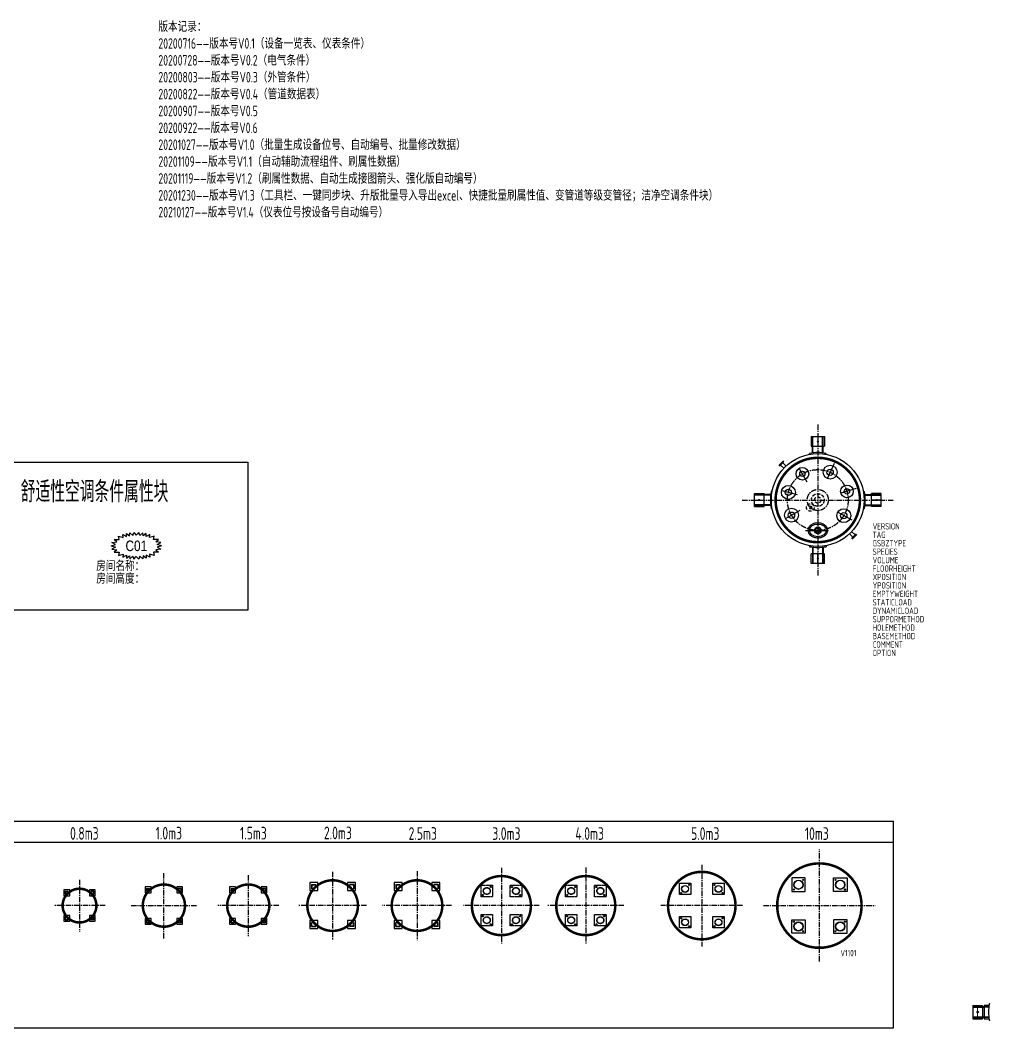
# Model space of a CAD drawing. Header units: millimetres. Extents: x -10878 to 64959, y -43701 to 1476.
# Drawn here: x 11715 to 34701, y -23690 to 195 of the extents above; entities that cross this region are included whole.
import ezdxf
from ezdxf.enums import TextEntityAlignment as Align

# ---------------------------------------------------------------- set-up
doc = ezdxf.new("R2010")
doc.units = ezdxf.units.MM
for name, pattern in [('Center', [18.7, 12, -3, 0.7, -3]), ('CENTER2', [28.575, 19.05, -3.175, 3.175, -3.175]), ('CENTERX2', [101.6, 63.5, -12.7, 12.7, -12.7]), ('Dashed', [11, 8, -3]), ('DASHEDX2', [38.1, 25.4, -12.7])]:
    doc.linetypes.add(name, pattern=pattern)
for name, color, linetype in [('0DataFlow-GsBzCenterLine', 1, 'CENTERX2'), ('0DataFlow-GsBzComfortAirCondition', 2, 'Continuous'), ('0DataFlow-GsBzComfortAirConditionComment', 252, 'Continuous'), ('0DataFlow-GsBzEquip', 4, 'Continuous'), ('0DataFlow-GsBzEquipComment', 252, 'Continuous'), ('0DataFlow-GsText', 2, 'Continuous')]:
    doc.layers.add(name, color=color, linetype=linetype)
doc.layers.add('中心线', color=1, linetype='Center', lineweight=18)
doc.layers.add('虚线', color=6, linetype='Dashed', lineweight=18)
doc.styles.add('DataFlow', font='tssdeng.shx', dxfattribs={"width": 0.7, "bigfont": 'hztxt.shx'})
doc.styles.add('TitleText', font='arial.ttf')

# ---------------------------------------------------------------- blocks, each defined once
blk = doc.blocks.new('GsBzTank-V10000D2000LS')
at = {"linetype": 'ByBlock', "const_width": 60}
blk.add_lwpolyline([(-1000, 0, 0.098491), (-924, -383, 0.098491), (-707, -707, 0.098491), (-383, -924, 0.098491), (0, -1000, 0.098491), (383, -924, 0.098491), (707, -707, 0.098491), (924, -383, 0.098491), (1000, 0, 0.098491), (924, 383, 0.098491), (707, 707, 0.098491), (383, 924, 0.098491), (0, 1000, 0.098491), (-383, 924, 0.098491), (-707, 707, 0.098491), (-924, 383, 0.098491)], format="xyb", close=True, dxfattribs=at)
for points in [[(-655, 335), (-335, 335), (-335, 655), (-655, 655)], [(655, 335), (335, 335), (335, 655), (655, 655)], [(-655, -335), (-335, -335), (-335, -655), (-655, -655)], [(655, -335), (335, -335), (335, -655), (655, -655)]]:
    blk.add_lwpolyline(points, close=True)
for centre, radius in [((-495, 495), 110), ((-495, 495), 104), ((-382, 608), 13), ((-382, 608), 13), ((382, 608), 13), ((382, 608), 13), ((495, 495), 110), ((495, 495), 104), ((-608, 382), 13), ((608, 382), 13), ((-608, -382), 13), ((-495, -495), 110), ((-495, -495), 104), ((495, -495), 110), ((495, -495), 104), ((608, -382), 13), ((-382, -608), 13), ((-382, -608), 13), ((382, -608), 13), ((382, -608), 13)]:
    blk.add_circle(centre, radius)
at = {"layer": '0DataFlow-GsBzCenterLine', "linetype": 'CENTERX2', "ltscale": 2}
for p, q in [((0, -1326), (0, 1326)), ((-1326, 0), (1326, 0))]:
    blk.add_line(p, q, dxfattribs=at)
at = {"layer": '0DataFlow-GsBzEquipComment', "style": 'DataFlow', "width": 0.7, "flags": 1}
for tag, p in [('VERSION', (500, -1000)), ('SPECIES', (500, -1600)), ('VOLUME', (500, -1800)), ('FLOORHEIGHT', (500, -2000)), ('XPOSITION', (500, -2200)), ('YPOSITION', (500, -2400)), ('EMPTYWEIGHT', (500, -2600)), ('STATICLOAD', (500, -2800)), ('DYNAMICLOAD', (500, -3000)), ('SUPPORMETHOD', (500, -3200)), ('HOLEMETHOD', (500, -3400)), ('BASEMETHOD', (500, -3600)), ('COMMENT', (500, -3800)), ('OPTION', (500, -4000))]:
    blk.add_attdef(tag, p, '', height=150, dxfattribs=at)
at = {"layer": '0DataFlow-GsBzEquipComment', "style": 'DataFlow', "width": 0.7}
for tag, p in [('TAG', (500, -1200)), ('GSBZTYPE', (500, -1400))]:
    blk.add_attdef(tag, p, '', height=150, dxfattribs=at)
blk = doc.blocks.new('GsBzTank-V5000D1600LS')
for p, q in [((-531, 531), (-261, 531)), ((-531, 261), (-531, 531)), ((-261, 531), (-261, 261)), ((261, 531), (531, 531)), ((261, 261), (261, 531)), ((531, 531), (531, 261)), ((-261, 261), (-531, 261)), ((531, 261), (261, 261)), ((-531, -261), (-261, -261)), ((-531, -531), (-531, -261)), ((-261, -261), (-261, -531)), ((261, -531), (261, -261)), ((261, -261), (531, -261)), ((531, -261), (531, -531)), ((-261, -531), (-531, -531)), ((531, -531), (261, -531))]:
    blk.add_line(p, q)
at = {"ltscale": 2, "const_width": 60}
blk.add_lwpolyline([(0, 800, 0.098491), (-306, 739, 0.098491), (-566, 566, 0.098491), (-739, 306, 0.098491), (-800, 0, 0.098491), (-739, -306, 0.098491), (-566, -566, 0.098491), (-306, -739, 0.098491), (0, -800, 0.098491), (306, -739, 0.098491), (566, -566, 0.098491), (739, -306, 0.098491), (800, 0, 0.098491), (739, 306, 0.098491), (566, 566, 0.098491), (306, 739, 0.098491)], format="xyb", close=True, dxfattribs=at)
for centre, radius in [((-396, 396), 82.5), ((-301, 491), 13), ((301, 491), 13), ((396, 396), 82.5), ((-491, 301), 13), ((-396, 396), 78), ((396, 396), 78), ((491, 301), 13), ((-491, -301), 13), ((-396, -396), 82.5), ((-396, -396), 78), ((396, -396), 82.5), ((396, -396), 78), ((491, -301), 13), ((-301, -491), 13), ((301, -491), 13)]:
    blk.add_circle(centre, radius)
at = {"layer": '0DataFlow-GsBzCenterLine', "linetype": 'CENTERX2', "ltscale": 2}
for p, q in [((0, 968), (0, -968)), ((968, 0), (-968, 0))]:
    blk.add_line(p, q, dxfattribs=at)
at = {"layer": '0DataFlow-GsBzEquipComment', "style": 'DataFlow', "width": 0.7, "flags": 1}
for tag, p in [('VERSION', (500, -700)), ('SPECIES', (500, -1300)), ('VOLUME', (500, -1500)), ('FLOORHEIGHT', (500, -1700)), ('XPOSITION', (500, -1900)), ('YPOSITION', (500, -2100)), ('EMPTYWEIGHT', (500, -2300)), ('STATICLOAD', (500, -2500)), ('DYNAMICLOAD', (500, -2700)), ('SUPPORMETHOD', (500, -2900)), ('HOLEMETHOD', (500, -3100)), ('BASEMETHOD', (500, -3300)), ('COMMENT', (500, -3500)), ('OPTION', (500, -3700))]:
    blk.add_attdef(tag, p, '', height=150, dxfattribs=at)
at = {"layer": '0DataFlow-GsBzEquipComment', "style": 'DataFlow', "width": 0.7}
for tag, p in [('TAG', (500, -900)), ('GSBZTYPE', (500, -1100))]:
    blk.add_attdef(tag, p, '', height=150, dxfattribs=at)
blk = doc.blocks.new('GsBzTank-V4000D1400LS')
at = {"linetype": 'CENTER2', "ltscale": 2}
for p, q in [((-481, 481), (-211, 481)), ((-481, 211), (-481, 481)), ((-211, 481), (-211, 211)), ((211, 481), (481, 481)), ((211, 211), (211, 481)), ((481, 481), (481, 211)), ((-211, 211), (-481, 211)), ((481, 211), (211, 211)), ((-481, -211), (-211, -211)), ((-481, -481), (-481, -211)), ((-211, -211), (-211, -481)), ((211, -481), (211, -211)), ((211, -211), (481, -211)), ((481, -211), (481, -481)), ((-211, -481), (-481, -481)), ((481, -481), (211, -481))]:
    blk.add_line(p, q, dxfattribs=at)
at = {"ltscale": 2, "const_width": 60}
blk.add_lwpolyline([(0, 700, 0.098491), (-268, 647, 0.098491), (-495, 495, 0.098491), (-647, 268, 0.098491), (-700, 0, 0.098491), (-647, -268, 0.098491), (-495, -495, 0.098491), (-268, -647, 0.098491), (0, -700, 0.098491), (268, -647, 0.098491), (495, -495, 0.098491), (647, -268, 0.098491), (700, 0, 0.098491), (647, 268, 0.098491), (495, 495, 0.098491), (268, 647, 0.098491)], format="xyb", close=True, dxfattribs=at)
at = {"linetype": 'CENTER2', "ltscale": 2}
for centre, radius in [((-442, 251), 13), ((-346, 346), 82.5), ((-346, 346), 78), ((-251, 442), 13), ((251, 442), 13), ((346, 346), 82.5), ((346, 346), 78), ((442, 251), 13), ((-442, -251), 13), ((442, -251), 13), ((-346, -346), 82.5), ((-346, -346), 78), ((-251, -442), 13), ((251, -442), 13), ((346, -346), 82.5), ((346, -346), 78)]:
    blk.add_circle(centre, radius, dxfattribs=at)
at = {"layer": '0DataFlow-GsBzCenterLine', "linetype": 'CENTERX2', "ltscale": 2}
for p, q in [((0, 905), (0, -905)), ((905, 0), (-905, 0))]:
    blk.add_line(p, q, dxfattribs=at)
at = {"layer": '0DataFlow-GsBzEquipComment', "style": 'DataFlow', "width": 0.7, "flags": 1}
for tag, p in [('VERSION', (500, -700)), ('SPECIES', (500, -1300)), ('VOLUME', (500, -1500)), ('FLOORHEIGHT', (500, -1700)), ('XPOSITION', (500, -1900)), ('YPOSITION', (500, -2100)), ('EMPTYWEIGHT', (500, -2300)), ('STATICLOAD', (500, -2500)), ('DYNAMICLOAD', (500, -2700)), ('SUPPORMETHOD', (500, -2900)), ('HOLEMETHOD', (500, -3100)), ('BASEMETHOD', (500, -3300)), ('COMMENT', (500, -3500)), ('OPTION', (500, -3700))]:
    blk.add_attdef(tag, p, '', height=150, dxfattribs=at)
at = {"layer": '0DataFlow-GsBzEquipComment', "style": 'DataFlow', "width": 0.7}
for tag, p in [('TAG', (500, -900)), ('GSBZTYPE', (500, -1100))]:
    blk.add_attdef(tag, p, '', height=150, dxfattribs=at)
blk = doc.blocks.new('GsBzTank-V3000D1400LS')
at = {"linetype": 'CENTER2', "ltscale": 2}
for p, q in [((-481, 481), (-211, 481)), ((-481, 211), (-481, 481)), ((-211, 481), (-211, 211)), ((211, 481), (481, 481)), ((211, 211), (211, 481)), ((481, 481), (481, 211)), ((-211, 211), (-481, 211)), ((481, 211), (211, 211)), ((-481, -211), (-211, -211)), ((-481, -481), (-481, -211)), ((-211, -211), (-211, -481)), ((211, -481), (211, -211)), ((211, -211), (481, -211)), ((481, -211), (481, -481)), ((-211, -481), (-481, -481)), ((481, -481), (211, -481))]:
    blk.add_line(p, q, dxfattribs=at)
at = {"ltscale": 2, "const_width": 60}
blk.add_lwpolyline([(-700, 0, 0.098491), (-647, -268, 0.098491), (-495, -495, 0.098491), (-268, -647, 0.098491), (0, -700, 0.098491), (268, -647, 0.098491), (495, -495, 0.098491), (647, -268, 0.098491), (700, 0, 0.098491), (647, 268, 0.098491), (495, 495, 0.098491), (268, 647, 0.098491), (0, 700, 0.098491), (-268, 647, 0.098491), (-495, 495, 0.098491), (-647, 268, 0.098491)], format="xyb", close=True, dxfattribs=at)
at = {"linetype": 'CENTER2', "ltscale": 2}
for centre, radius in [((-442, 251), 13), ((-346, 346), 82.5), ((-346, 346), 78), ((-251, 442), 13), ((251, 442), 13), ((346, 346), 82.5), ((346, 346), 78), ((442, 251), 13), ((-442, -251), 13), ((442, -251), 13), ((-346, -346), 82.5), ((-346, -346), 78), ((-251, -442), 13), ((251, -442), 13), ((346, -346), 82.5), ((346, -346), 78)]:
    blk.add_circle(centre, radius, dxfattribs=at)
at = {"layer": '0DataFlow-GsBzCenterLine', "linetype": 'CENTERX2', "ltscale": 2}
for p, q in [((0, 896), (0, -896)), ((896, 0), (-896, 0))]:
    blk.add_line(p, q, dxfattribs=at)
at = {"layer": '0DataFlow-GsBzEquipComment', "style": 'DataFlow', "width": 0.7, "flags": 1}
for tag, p in [('VERSION', (500, -700)), ('SPECIES', (500, -1300)), ('VOLUME', (500, -1500)), ('FLOORHEIGHT', (500, -1700)), ('XPOSITION', (500, -1900)), ('YPOSITION', (500, -2100)), ('EMPTYWEIGHT', (500, -2300)), ('STATICLOAD', (500, -2500)), ('DYNAMICLOAD', (500, -2700)), ('SUPPORMETHOD', (500, -2900)), ('HOLEMETHOD', (500, -3100)), ('BASEMETHOD', (500, -3300)), ('COMMENT', (500, -3500)), ('OPTION', (500, -3700))]:
    blk.add_attdef(tag, p, '', height=150, dxfattribs=at)
at = {"layer": '0DataFlow-GsBzEquipComment', "style": 'DataFlow', "width": 0.7}
for tag, p in [('TAG', (500, -900)), ('GSBZTYPE', (500, -1100))]:
    blk.add_attdef(tag, p, '', height=150, dxfattribs=at)
blk = doc.blocks.new('GsBzTank-V2500D1200LS')
for p, q in [((-544, 544), (-544, 354)), ((-354, 544), (-544, 544)), ((-499, 499), (-499, 399)), ((-499, 499), (-399, 499)), ((-491, 481), (-491, 413)), ((-481, 491), (-413, 491)), ((-399, 499), (-407, 493)), ((-354, 354), (-354, 544)), ((544, 544), (354, 544)), ((354, 544), (354, 354)), ((499, 499), (399, 499)), ((399, 499), (407, 493)), ((481, 491), (413, 491)), ((491, 481), (491, 413)), ((499, 499), (499, 399)), ((544, 354), (544, 544)), ((-544, 354), (-354, 354)), ((-499, 399), (-493, 407)), ((354, 354), (544, 354)), ((499, 399), (493, 407)), ((-354, -354), (-544, -354)), ((-544, -354), (-544, -544)), ((-499, -499), (-499, -399)), ((-499, -399), (-493, -407)), ((-491, -481), (-491, -413)), ((-354, -544), (-354, -354)), ((544, -354), (354, -354)), ((354, -354), (354, -544)), ((491, -481), (491, -413)), ((499, -399), (493, -407)), ((499, -499), (499, -399)), ((544, -544), (544, -354)), ((-544, -544), (-354, -544)), ((-499, -499), (-399, -499)), ((-481, -491), (-413, -491)), ((-399, -499), (-407, -493)), ((354, -544), (544, -544)), ((399, -499), (407, -493)), ((499, -499), (399, -499)), ((481, -491), (413, -491))]:
    blk.add_line(p, q)
at = {"ltscale": 2, "const_width": 60}
blk.add_lwpolyline([(-600, 0, 0.098491), (-554, -230, 0.098491), (-424, -424, 0.098491), (-230, -554, 0.098491), (0, -600, 0.098491), (230, -554, 0.098491), (424, -424, 0.098491), (554, -230, 0.098491), (600, 0, 0.098491), (554, 230, 0.098491), (424, 424, 0.098491), (230, 554, 0.098491), (0, 600, 0.098491), (-230, 554, 0.098491), (-424, 424, 0.098491), (-554, 230, 0.098491)], format="xyb", close=True, dxfattribs=at)
for centre in [(-424, 424), (424, 424), (-424, -424), (424, -424)]:
    blk.add_circle(centre, 18)
for centre, start, end in [((-481, 481), 90, 180), ((-413, 501), 270, 308.2806), ((413, 501), 231.7194, 270), ((481, 481), 0, 90), ((-501, 413), 321.7194, 0), ((501, 413), 180, 218.2806), ((-501, -413), 0, 38.2806), ((501, -413), 141.7194, 180), ((-481, -481), 180, 270), ((-413, -501), 51.7194, 90), ((413, -501), 90, 128.2806), ((481, -481), 270, 0)]:
    blk.add_arc(centre, 10, start, end)
at = {"layer": '0DataFlow-GsBzCenterLine', "linetype": 'CENTERX2', "ltscale": 2}
for p, q in [((0, 816), (0, -816)), ((816, 0), (-816, 0))]:
    blk.add_line(p, q, dxfattribs=at)
at = {"layer": '0DataFlow-GsBzEquipComment', "style": 'DataFlow', "width": 0.7, "flags": 1}
for tag, p in [('VERSION', (500, -700)), ('SPECIES', (500, -1300)), ('VOLUME', (500, -1500)), ('FLOORHEIGHT', (500, -1700)), ('XPOSITION', (500, -1900)), ('YPOSITION', (500, -2100)), ('EMPTYWEIGHT', (500, -2300)), ('STATICLOAD', (500, -2500)), ('DYNAMICLOAD', (500, -2700)), ('SUPPORMETHOD', (500, -2900)), ('HOLEMETHOD', (500, -3100)), ('BASEMETHOD', (500, -3300)), ('COMMENT', (500, -3500)), ('OPTION', (500, -3700))]:
    blk.add_attdef(tag, p, '', height=150, dxfattribs=at)
at = {"layer": '0DataFlow-GsBzEquipComment', "style": 'DataFlow', "width": 0.7}
for tag, p in [('TAG', (500, -900)), ('GSBZTYPE', (500, -1100))]:
    blk.add_attdef(tag, p, '', height=150, dxfattribs=at)
blk = doc.blocks.new('GsBzTank-V2000D1200LS')
for p, q in [((-544, 544), (-544, 354)), ((-354, 544), (-544, 544)), ((-499, 499), (-499, 399)), ((-499, 499), (-399, 499)), ((-491, 481), (-491, 413)), ((-481, 491), (-413, 491)), ((-399, 499), (-407, 493)), ((-354, 354), (-354, 544)), ((544, 544), (354, 544)), ((354, 544), (354, 354)), ((499, 499), (399, 499)), ((399, 499), (407, 493)), ((481, 491), (413, 491)), ((491, 481), (491, 413)), ((499, 499), (499, 399)), ((544, 354), (544, 544)), ((-544, 354), (-354, 354)), ((-499, 399), (-493, 407)), ((354, 354), (544, 354)), ((499, 399), (493, 407)), ((-354, -354), (-544, -354)), ((-544, -354), (-544, -544)), ((-499, -499), (-499, -399)), ((-499, -399), (-493, -407)), ((-491, -481), (-491, -413)), ((-354, -544), (-354, -354)), ((544, -354), (354, -354)), ((354, -354), (354, -544)), ((491, -481), (491, -413)), ((499, -399), (493, -407)), ((499, -499), (499, -399)), ((544, -544), (544, -354)), ((-544, -544), (-354, -544)), ((-499, -499), (-399, -499)), ((-481, -491), (-413, -491)), ((-399, -499), (-407, -493)), ((354, -544), (544, -544)), ((399, -499), (407, -493)), ((499, -499), (399, -499)), ((481, -491), (413, -491))]:
    blk.add_line(p, q)
at = {"ltscale": 2, "const_width": 60}
blk.add_lwpolyline([(-600, 0, 0.098491), (-554, -230, 0.098491), (-424, -424, 0.098491), (-230, -554, 0.098491), (0, -600, 0.098491), (230, -554, 0.098491), (424, -424, 0.098491), (554, -230, 0.098491), (600, 0, 0.098491), (554, 230, 0.098491), (424, 424, 0.098491), (230, 554, 0.098491), (0, 600, 0.098491), (-230, 554, 0.098491), (-424, 424, 0.098491), (-554, 230, 0.098491)], format="xyb", close=True, dxfattribs=at)
for centre in [(-424, 424), (424, 424), (-424, -424), (424, -424)]:
    blk.add_circle(centre, 18)
for centre, start, end in [((-481, 481), 90, 180), ((-413, 501), 270, 308.2806), ((413, 501), 231.7194, 270), ((481, 481), 0, 90), ((-501, 413), 321.7194, 0), ((501, 413), 180, 218.2806), ((-501, -413), 0, 38.2806), ((501, -413), 141.7194, 180), ((-481, -481), 180, 270), ((-413, -501), 51.7194, 90), ((413, -501), 90, 128.2806), ((481, -481), 270, 0)]:
    blk.add_arc(centre, 10, start, end)
at = {"layer": '0DataFlow-GsBzCenterLine', "linetype": 'CENTERX2', "ltscale": 2}
for p, q in [((0, 800), (0, -800)), ((800, 0), (-800, 0))]:
    blk.add_line(p, q, dxfattribs=at)
at = {"layer": '0DataFlow-GsBzEquipComment', "style": 'DataFlow', "width": 0.7, "flags": 1}
for tag, p in [('VERSION', (509, -709)), ('SPECIES', (509, -1300)), ('VOLUME', (509, -1500)), ('FLOORHEIGHT', (509, -1700)), ('XPOSITION', (509, -1900)), ('YPOSITION', (509, -2100)), ('EMPTYWEIGHT', (509, -2300)), ('STATICLOAD', (509, -2500)), ('DYNAMICLOAD', (509, -2700)), ('SUPPORMETHOD', (509, -2900)), ('HOLEMETHOD', (509, -3100)), ('BASEMETHOD', (509, -3300)), ('COMMENT', (509, -3500)), ('OPTION', (509, -3700))]:
    blk.add_attdef(tag, p, '', height=150, dxfattribs=at)
at = {"layer": '0DataFlow-GsBzEquipComment', "style": 'DataFlow', "width": 0.7}
for tag, p in [('TAG', (509, -909)), ('GSBZTYPE', (509, -1100))]:
    blk.add_attdef(tag, p, '', height=150, dxfattribs=at)
blk = doc.blocks.new('GsBzTank-V1500D1000LS')
for p, q in [((-444, 444), (-444, 304)), ((-304, 444), (-444, 444)), ((-444, 304), (-304, 304)), ((-409, 409), (-409, 339)), ((-409, 409), (-339, 409)), ((-409, 339), (-403, 344)), ((-401, 391), (-401, 351)), ((-391, 401), (-351, 401)), ((-339, 409), (-344, 403)), ((-304, 304), (-304, 444)), ((444, 444), (304, 444)), ((304, 444), (304, 304)), ((304, 304), (444, 304)), ((409, 409), (339, 409)), ((339, 409), (344, 403)), ((391, 401), (351, 401)), ((401, 391), (401, 351)), ((409, 339), (403, 344)), ((409, 409), (409, 339)), ((444, 304), (444, 444)), ((-304, -304), (-444, -304)), ((-444, -304), (-444, -444)), ((-444, -444), (-304, -444)), ((-409, -409), (-409, -339)), ((-409, -339), (-403, -344)), ((-409, -409), (-339, -409)), ((-401, -391), (-401, -351)), ((-391, -401), (-351, -401)), ((-339, -409), (-344, -403)), ((-304, -444), (-304, -304)), ((444, -304), (304, -304)), ((304, -304), (304, -444)), ((304, -444), (444, -444)), ((339, -409), (344, -403)), ((409, -409), (339, -409)), ((391, -401), (351, -401)), ((401, -391), (401, -351)), ((409, -339), (403, -344)), ((409, -409), (409, -339)), ((444, -444), (444, -304))]:
    blk.add_line(p, q)
at = {"ltscale": 2, "const_width": 60}
blk.add_lwpolyline([(-500, 0, 0.098491), (-462, -191, 0.098491), (-354, -354, 0.098491), (-191, -462, 0.098491), (0, -500, 0.098491), (191, -462, 0.098491), (354, -354, 0.098491), (462, -191, 0.098491), (500, 0, 0.098491), (462, 191, 0.098491), (354, 354, 0.098491), (191, 462, 0.098491), (0, 500, 0.098491), (-191, 462, 0.098491), (-354, 354, 0.098491), (-462, 191, 0.098491)], format="xyb", close=True, dxfattribs=at)
for centre in [(-354, 354), (354, 354), (-354, -354), (354, -354)]:
    blk.add_circle(centre, 13)
for centre, start, end in [((-411, 351), 315.8545, 0), ((-391, 391), 90, 180), ((-351, 411), 270, 314.1455), ((351, 411), 225.8545, 270), ((391, 391), 360, 90), ((411, 351), 180, 224.1455), ((-411, -351), 360, 44.1455), ((-391, -391), 180, 270), ((-351, -411), 45.8545, 90), ((351, -411), 90, 134.1455), ((391, -391), 270, 0), ((411, -351), 135.8545, 180)]:
    blk.add_arc(centre, 10, start, end)
at = {"layer": '0DataFlow-GsBzCenterLine', "linetype": 'CENTERX2', "ltscale": 2}
for p, q in [((0, 722), (0, -722)), ((722, 0), (-722, 0))]:
    blk.add_line(p, q, dxfattribs=at)
at = {"layer": '0DataFlow-GsBzEquipComment', "style": 'DataFlow', "width": 0.7, "flags": 1}
for tag, p in [('VERSION', (500, -700)), ('SPECIES', (500, -1300)), ('VOLUME', (500, -1500)), ('FLOORHEIGHT', (500, -1700)), ('XPOSITION', (500, -1900)), ('YPOSITION', (500, -2100)), ('EMPTYWEIGHT', (500, -2300)), ('STATICLOAD', (500, -2500)), ('DYNAMICLOAD', (500, -2700)), ('SUPPORMETHOD', (500, -2900)), ('HOLEMETHOD', (500, -3100)), ('BASEMETHOD', (500, -3300)), ('COMMENT', (500, -3500)), ('OPTION', (500, -3700))]:
    blk.add_attdef(tag, p, '', height=150, dxfattribs=at)
at = {"layer": '0DataFlow-GsBzEquipComment', "style": 'DataFlow', "width": 0.7}
for tag, p in [('TAG', (500, -900)), ('GSBZTYPE', (500, -1100))]:
    blk.add_attdef(tag, p, '', height=150, dxfattribs=at)
blk = doc.blocks.new('GsBzTank-V1000D1000LS')
for p, q in [((-444, 444), (-444, 304)), ((-304, 444), (-444, 444)), ((-444, 304), (-304, 304)), ((-409, 409), (-409, 339)), ((-409, 409), (-339, 409)), ((-409, 339), (-403, 344)), ((-401, 391), (-401, 351)), ((-391, 401), (-351, 401)), ((-339, 409), (-344, 403)), ((-304, 304), (-304, 444)), ((444, 444), (304, 444)), ((304, 444), (304, 304)), ((304, 304), (444, 304)), ((409, 409), (339, 409)), ((339, 409), (344, 403)), ((391, 401), (351, 401)), ((401, 391), (401, 351)), ((409, 339), (403, 344)), ((409, 409), (409, 339)), ((444, 304), (444, 444)), ((-304, -304), (-444, -304)), ((-444, -304), (-444, -444)), ((-444, -304), (-304, -444)), ((-444, -444), (-304, -444)), ((-409, -409), (-409, -339)), ((-409, -339), (-403, -344)), ((-409, -409), (-339, -409)), ((-401, -391), (-401, -351)), ((-391, -401), (-351, -401)), ((-339, -409), (-344, -403)), ((-304, -444), (-304, -304)), ((444, -304), (304, -304)), ((304, -304), (304, -444)), ((304, -444), (444, -444)), ((339, -409), (344, -403)), ((409, -409), (339, -409)), ((391, -401), (351, -401)), ((401, -391), (401, -351)), ((409, -339), (403, -344)), ((409, -409), (409, -339)), ((444, -444), (444, -304))]:
    blk.add_line(p, q)
at = {"ltscale": 2, "const_width": 60}
blk.add_lwpolyline([(-500, 0, 0.098491), (-462, -191, 0.098491), (-354, -354, 0.098491), (-191, -462, 0.098491), (0, -500, 0.098491), (191, -462, 0.098491), (354, -354, 0.098491), (462, -191, 0.098491), (500, 0, 0.098491), (462, 191, 0.098491), (354, 354, 0.098491), (191, 462, 0.098491), (0, 500, 0.098491), (-191, 462, 0.098491), (-354, 354, 0.098491), (-462, 191, 0.098491)], format="xyb", close=True, dxfattribs=at)
at = {"color": 4, "ltscale": 2}
blk.add_lwpolyline([(0, 500, 0.098491), (-191, 462, 0.098491), (-354, 354, 0.098491), (-462, 191, 0.098491), (-500, 0, 0.098491), (-462, -191, 0.098491), (-354, -354, 0.098491), (-191, -462, 0.098491), (0, -500, 0.098491), (191, -462, 0.098491), (354, -354, 0.098491), (462, -191, 0.098491), (500, 0, 0.098491), (462, 191, 0.098491), (354, 354, 0.098491), (191, 462, 0.098491)], format="xyb", close=True, dxfattribs=at)
for centre in [(-354, 354), (354, 354), (-354, -354), (354, -354)]:
    blk.add_circle(centre, 13)
for centre, start, end in [((-411, 351), 315.8545, 0), ((-391, 391), 90, 180), ((-351, 411), 270, 314.1455), ((351, 411), 225.8545, 270), ((391, 391), 360, 90), ((411, 351), 180, 224.1455), ((-411, -351), 360, 44.1455), ((-391, -391), 180, 270), ((-351, -411), 45.8545, 90), ((351, -411), 90, 134.1455), ((391, -391), 270, 0), ((411, -351), 135.8545, 180)]:
    blk.add_arc(centre, 10, start, end)
at = {"layer": '0DataFlow-GsBzCenterLine', "linetype": 'CENTERX2', "ltscale": 2}
for p, q in [((0, -779), (0, 779)), ((-779, 0), (779, 0))]:
    blk.add_line(p, q, dxfattribs=at)
at = {"layer": '0DataFlow-GsBzEquipComment', "style": 'DataFlow', "width": 0.7, "flags": 1}
for tag, p in [('VERSION', (500, -700)), ('SPECIES', (500, -1300)), ('VOLUME', (500, -1500)), ('FLOORHEIGHT', (500, -1700)), ('XPOSITION', (500, -1900)), ('YPOSITION', (500, -2100)), ('EMPTYWEIGHT', (500, -2300)), ('STATICLOAD', (500, -2500)), ('DYNAMICLOAD', (500, -2700)), ('SUPPORMETHOD', (500, -2900)), ('HOLEMETHOD', (500, -3100)), ('BASEMETHOD', (500, -3300)), ('COMMENT', (500, -3500)), ('OPTION', (500, -3700))]:
    blk.add_attdef(tag, p, '', height=150, dxfattribs=at)
at = {"layer": '0DataFlow-GsBzEquipComment', "style": 'DataFlow', "width": 0.7}
for tag, p in [('TAG', (500, -900)), ('GSBZTYPE', (500, -1100))]:
    blk.add_attdef(tag, p, '', height=150, dxfattribs=at)
blk = doc.blocks.new('GsBzTank-V800D800LS')
for p, q in [((-373, 373), (-373, 233)), ((-233, 373), (-373, 373)), ((-338, 338), (-338, 268)), ((-338, 338), (-268, 338)), ((-338, 268), (-333, 273)), ((-330, 320), (-330, 280)), ((-320, 330), (-280, 330)), ((-268, 338), (-273, 333)), ((-233, 233), (-233, 373)), ((373, 373), (233, 373)), ((233, 373), (233, 233)), ((338, 338), (268, 338)), ((268, 338), (273, 333)), ((320, 330), (280, 330)), ((330, 320), (330, 280)), ((338, 268), (333, 273)), ((338, 338), (338, 268)), ((373, 233), (373, 373)), ((-373, 233), (-233, 233)), ((233, 233), (373, 233)), ((-233, -233), (-373, -233)), ((-373, -233), (-373, -373)), ((-233, -373), (-233, -233)), ((373, -233), (233, -233)), ((233, -233), (233, -373)), ((373, -373), (373, -233)), ((-373, -373), (-233, -373)), ((-338, -338), (-338, -268)), ((-338, -268), (-333, -273)), ((-338, -338), (-268, -338)), ((-330, -320), (-330, -280)), ((-320, -330), (-280, -330)), ((-268, -338), (-273, -333)), ((233, -373), (373, -373)), ((268, -338), (273, -333)), ((338, -338), (268, -338)), ((320, -330), (280, -330)), ((330, -320), (330, -280)), ((338, -268), (333, -273)), ((338, -338), (338, -268))]:
    blk.add_line(p, q)
at = {"ltscale": 2, "const_width": 60}
blk.add_lwpolyline([(-400, 0, 0.098491), (-370, -153, 0.098491), (-283, -283, 0.098491), (-153, -370, 0.098491), (0, -400, 0.098491), (153, -370, 0.098491), (283, -283, 0.098491), (370, -153, 0.098491), (400, 0, 0.098491), (370, 153, 0.098491), (283, 283, 0.098491), (153, 370, 0.098491), (0, 400, 0.098491), (-153, 370, 0.098491), (-283, 283, 0.098491), (-370, 153, 0.098491)], format="xyb", close=True, dxfattribs=at)
for centre in [(-283, 283), (283, 283), (-283, -283), (283, -283)]:
    blk.add_circle(centre, 13)
for centre, start, end in [((-340, 280), 315.8545, 0), ((-320, 320), 90, 180), ((-280, 340), 270, 314.1455), ((280, 340), 225.8545, 270), ((320, 320), 0, 90), ((340, 280), 180, 224.1455), ((-340, -280), 0, 44.1455), ((-320, -320), 180, 270), ((-280, -340), 45.8545, 90), ((280, -340), 90, 134.1455), ((320, -320), 270, 0), ((340, -280), 135.8545, 180)]:
    blk.add_arc(centre, 10, start, end)
at = {"layer": '0DataFlow-GsBzCenterLine', "linetype": 'CENTERX2', "ltscale": 2}
for p, q in [((0, 612), (0, -612)), ((612, 0), (-612, 0))]:
    blk.add_line(p, q, dxfattribs=at)
at = {"layer": '0DataFlow-GsBzEquipComment', "style": 'DataFlow', "width": 0.7, "flags": 1}
for tag, p in [('VERSION', (500, -700)), ('SPECIES', (500, -1300)), ('VOLUME', (500, -1500)), ('FLOORHEIGHT', (500, -1700)), ('XPOSITION', (500, -1900)), ('YPOSITION', (500, -2100)), ('EMPTYWEIGHT', (500, -2300)), ('STATICLOAD', (500, -2500)), ('DYNAMICLOAD', (500, -2700)), ('SUPPORMETHOD', (500, -2900)), ('HOLEMETHOD', (500, -3100)), ('BASEMETHOD', (500, -3300)), ('COMMENT', (500, -3500)), ('OPTION', (500, -3700))]:
    blk.add_attdef(tag, p, '', height=150, dxfattribs=at)
at = {"layer": '0DataFlow-GsBzEquipComment', "style": 'DataFlow', "width": 0.7}
for tag, p in [('TAG', (500, -900)), ('GSBZTYPE', (500, -1100))]:
    blk.add_attdef(tag, p, '', height=150, dxfattribs=at)
blk = doc.blocks.new('GsComfortAir')
for points in [[(-600, 0), (-495, 35), (-580, 82), (-460, 98), (-528, 152), (-404, 147), (-425, 226), (-312, 195), (-322, 270), (-230, 222), (-231, 296), (-160, 237), (-151, 310), (-80, 247), (-56, 319), (0, 250), (0, 250), (0, 250)], [(600, 0), (495, 35), (580, 82), (460, 98), (528, 152), (404, 147), (425, 226), (312, 195), (322, 270), (230, 222), (231, 296), (160, 237), (151, 310), (80, 247), (56, 319), (0, 250), (0, 250), (0, 250)], [(-600, 0), (-495, -35), (-580, -82), (-460, -98), (-528, -152), (-404, -147), (-425, -226), (-312, -195), (-322, -270), (-230, -222), (-231, -296), (-160, -237), (-151, -310), (-80, -247), (-56, -319), (0, -250), (0, -250), (0, -250)], [(600, 0), (495, -35), (580, -82), (460, -98), (528, -152), (404, -147), (425, -226), (312, -195), (322, -270), (230, -222), (231, -296), (160, -237), (151, -310), (80, -247), (56, -319), (0, -250), (0, -250), (0, -250)]]:
    blk.add_lwpolyline(points)
at = {"style": 'TitleText', "width": 0.8}
blk.add_attdef('ROOM_NUM', text='', height=250, dxfattribs=at).set_placement((0, 0), align=Align.MIDDLE)
at = {"layer": '0DataFlow-GsBzComfortAirConditionComment', "ltscale": 0.5, "style": 'DataFlow', "width": 0.7}
for s, p in [('房间名称：', (-950, -600)), ('房间高度：', (-950, -900))]:
    blk.add_text(s, height=250, dxfattribs=at).set_placement(p)
at = {"layer": '0DataFlow-GsBzComfortAirConditionComment', "style": 'DataFlow', "width": 0.7}
for tag, p, flags in [('VERSION', (0, 400), 3), ('ROOM_AREA', (0, -1100), 1), ('ANTIEXPLOSIVE_GRADE', (0, -1300), 1), ('PRODUCE_GRADE', (0, -1500), 1), ('WORK_SHIFT', (0, -1700), 1), ('WORK_PERSON_NUM', (0, -1900), 1), ('SUMMER_TEMP', (0, -2100), 1), ('WINTER_TEMP', (0, -2300), 1), ('SUMMER_REHUMIDITY', (0, -2500), 1), ('WINTER_REHUMIDITY', (0, -2700), 1), ('EQUIP_SURFACE_AREA', (0, -2900), 1), ('EQUIP_SURFACE_TEMP', (0, -3100), 1), ('EQUIP_HEAT', (0, -3300), 1), ('SUBSTANCE_NAME', (0, -3700), 1), ('EQUIP_POWER', (0, -3500), 1), ('SUBSTANCE_RATE', (0, -3900), 1), ('EMIT_HUMIDITY_RATE', (0, -4100), 1), ('ACCIDENT_EXHAUST_TAG', (0, -4300), 1), ('PRESSURE_REQUIREMENT', (0, -4500), 1), ('COMMENT', (0, -4700), 1)]:
    blk.add_attdef(tag, p, '', height=150, dxfattribs=dict(at, flags=flags))
for tag, p in [('ROOM_NAME', (0, -600)), ('ROOM_HEIGHT', (0, -900))]:
    blk.add_attdef(tag, text='', height=250, dxfattribs=at).set_placement(p, align=Align.BOTTOM_LEFT)

msp = doc.modelspace()

# ---------------------------------------------------------------- linework, layer by layer
for p, q in [((30464.88, -9674.58), (30779.88, -9674.58)), ((30464.88, -9674.58), (30464.88, -9904.58)), ((30494.88, -10061.83), (30494.88, -9674.58)), ((30506.88, -10060.53), (30506.88, -9674.58)), ((30640.59, -9789.58), (30604.51, -9789.58)), ((30622.38, -9674.58), (30622.38, -9922.95)), ((30737.88, -10060.53), (30737.88, -9674.58)), ((30749.88, -10061.83), (30749.88, -9674.58)), ((30779.88, -9674.58), (30779.88, -9904.58)), ((30464.88, -9904.58), (30494.88, -9904.58)), ((30494.88, -9954.58), (30506.88, -9954.58)), ((30506.88, -9904.58), (30737.88, -9904.58)), ((30737.88, -9954.58), (30749.88, -9954.58)), ((30749.88, -9904.58), (30779.88, -9904.58)), ((29697.78, -10362.99), (29806.8, -10253.97)), ((29712.27, -10377.49), (29821.3, -10268.47)), ((30422.38, -10096.91), (30422.38, -10072.51)), ((30822.38, -10096.91), (30822.38, -10072.51)), ((29817.7, -10427.63), (29739.92, -10349.85)), ((29871.44, -10373.89), (29793.66, -10296.11)), ((29540.72, -10978.58), (29516.32, -10978.58)), ((31704.05, -10978.58), (31728.45, -10978.58)), ((29118.38, -11021.08), (29348.38, -11021.08)), ((29118.38, -11336.08), (29118.38, -11021.08)), ((29505.64, -11051.08), (29118.38, -11051.08)), ((29504.33, -11063.08), (29118.38, -11063.08)), ((29118.38, -11178.58), (29366.76, -11178.58)), ((29233.38, -11160.37), (29233.38, -11196.45)), ((29348.38, -11051.08), (29348.38, -11021.08)), ((29348.38, -11294.08), (29348.38, -11063.08)), ((29398.38, -11063.08), (29398.38, -11051.08)), ((31739.13, -11051.08), (32126.38, -11051.08)), ((31740.43, -11063.08), (32126.38, -11063.08)), ((31846.38, -11063.08), (31846.38, -11051.08)), ((32126.38, -11178.58), (31878.01, -11178.58)), ((31896.38, -11051.08), (31896.38, -11021.08)), ((32126.38, -11021.08), (31896.38, -11021.08)), ((31896.38, -11294.08), (31896.38, -11063.08)), ((32011.38, -11160.37), (32011.38, -11196.45)), ((32126.38, -11336.08), (32126.38, -11021.08)), ((29504.33, -11294.08), (29118.38, -11294.08)), ((29505.64, -11306.08), (29118.38, -11306.08)), ((29118.38, -11336.08), (29348.38, -11336.08)), ((29348.38, -11336.08), (29348.38, -11306.08)), ((29398.38, -11306.08), (29398.38, -11294.08)), ((29540.72, -11378.58), (29516.32, -11378.58)), ((31704.05, -11378.58), (31728.45, -11378.58)), ((31739.13, -11306.08), (32126.38, -11306.08)), ((31740.43, -11294.08), (32126.38, -11294.08)), ((31846.38, -11306.08), (31846.38, -11294.08)), ((31896.38, -11336.08), (31896.38, -11306.08)), ((32126.38, -11336.08), (31896.38, -11336.08)), ((31427.07, -11929.52), (31504.85, -12007.31)), ((31373.33, -11983.27), (31451.11, -12061.05)), ((31532.5, -11979.66), (31423.47, -12088.69)), ((31546.99, -11994.16), (31437.97, -12103.19)), ((30422.38, -12260.24), (30422.38, -12284.64)), ((30494.88, -12295.32), (30494.88, -12682.58)), ((30506.88, -12402.58), (30494.88, -12402.58)), ((30506.88, -12296.63), (30506.88, -12682.58)), ((30737.88, -12296.63), (30737.88, -12682.58)), ((30749.88, -12402.58), (30737.88, -12402.58)), ((30749.88, -12295.32), (30749.88, -12682.58)), ((30822.38, -12260.24), (30822.38, -12284.64)), ((30494.88, -12452.58), (30464.88, -12452.58)), ((30464.88, -12682.58), (30464.88, -12452.58)), ((30737.88, -12452.58), (30506.88, -12452.58)), ((30604.18, -12567.58), (30640.26, -12567.58)), ((30622.38, -12682.58), (30622.38, -12434.2)), ((30779.88, -12452.58), (30749.88, -12452.58)), ((30779.88, -12682.58), (30779.88, -12452.58)), ((30779.88, -12682.58), (30464.88, -12682.58)), ((34295.81, -23156.3), (34295.81, -23476.3)), ((34295.81, -23156.3), (34525.81, -23156.3)), ((34525.81, -23187.3), (34525.81, -23156.3)), ((34681.93, -23156.3), (34569.31, -23156.3)), ((34569.31, -23156.3), (34569.31, -23476.3)), ((34700.85, -23118.77), (34689.08, -23116.42)), ((34295.81, -23187.3), (34569.31, -23187.3)), ((34295.81, -23201.3), (34569.31, -23201.3)), ((34525.81, -23201.3), (34525.81, -23431.3)), ((34295.81, -23431.3), (34569.31, -23431.3)), ((34295.81, -23445.3), (34569.31, -23445.3)), ((34295.81, -23476.3), (34525.81, -23476.3)), ((34525.81, -23476.3), (34525.81, -23445.3)), ((34569.31, -23476.3), (34681.93, -23476.3)), ((34700.85, -23513.83), (34689.08, -23516.18))]:
    msp.add_line(p, q)
at = {"linetype": 'CENTERX2', "ltscale": 6}
for p, q in [((30372.03, -10753.57), (30141.88, -10362.84)), ((31007.46, -10313.69), (30823.01, -10727.96)), ((30144.83, -11055.07), (29705.8, -10941.53)), ((31530.13, -10909.69), (31095.34, -11038.48)), ((30195.21, -11425.21), (29802.49, -11651.95)), ((31438.77, -11657.65), (31040.25, -11441.28))]:
    msp.add_line(p, q, dxfattribs=at)
at = {"lineweight": -3, "ltscale": 5}
msp.add_line((30330.68, -11898.58), (30878.4, -11898.58), dxfattribs=at)
at = {"const_width": 60}
msp.add_lwpolyline([(29915.28, -11885.68, 1), (31329.49, -10471.47, 1)], format="xyb", close=True, dxfattribs=at)
for centre, radius in [((30622.38, -9789.58), 12), ((30622.38, -11178.58), 1100), ((30256.96, -10558.2), 150), ((30256.96, -10558.2), 62.5), ((30915.23, -10520.82), 165), ((30915.23, -10520.82), 75), ((29925.32, -10998.3), 165), ((29925.32, -10998.3), 75), ((31312.73, -10974.09), 150), ((31312.73, -10974.09), 62.5), ((29233.38, -11178.58), 12), ((32011.38, -11178.58), 12), ((29998.85, -11538.58), 165), ((29998.85, -11538.58), 75), ((31239.51, -11549.47), 165), ((31239.51, -11549.47), 75), ((30622.38, -11898.58), 80), ((30622.38, -11898.58), 50), ((30622.38, -12567.58), 12), ((34410.81, -23316.3), 18)]:
    msp.add_circle(centre, radius)
at = {"linetype": 'DASHEDX2', "ltscale": 3}
for centre, radius in [((30622.38, -11178.58), 150), ((30622.38, -11178.58), 75), ((30445.61, -11355.35), 90), ((30445.61, -11355.35), 32.5)]:
    msp.add_circle(centre, radius, dxfattribs=at)
for centre, radius, start, end in [((30622.38, -11178.58), 1124, 79.750443, 100.249557), ((30622.38, -11178.58), 1124, 169.750443, 190.249557), ((30622.38, -11178.58), 1124, 349.750443, 10.249557), ((30622.38, -11178.58), 1124, 259.750443, 280.249557), ((35689.31, -23316.3), 1020, 168.699057, 191.300943)]:
    msp.add_arc(centre, radius, start, end)
at = {"lineweight": -3, "ltscale": 5}
for centre, radius, start, end in [((30519.32, -11898.58), 131.94, 150.915891, 180), ((30519.32, -11898.58), 131.94, 180, 209.084109), ((30568.9, -11926.15), 188.67, 126.67435, 150.915891), ((30601.25, -11969.6), 242.84, 107.14274, 126.67435), ((30622.38, -12038.11), 314.53, 90, 107.14274), ((30622.38, -12038.11), 314.53, 72.85726, 90), ((30643.52, -11969.6), 242.84, 53.32565, 72.85726), ((30675.87, -11926.15), 188.67, 29.084109, 53.32565), ((30725.45, -11898.58), 131.94, 0, 29.084109), ((30725.45, -11898.58), 131.94, 330.915891, 0), ((30568.9, -11871), 188.67, 209.084109, 233.32565), ((30601.25, -11827.56), 242.84, 233.32565, 252.85726), ((30622.38, -11759.05), 314.53, 252.85726, 270), ((30622.38, -11759.05), 314.53, 270, 287.14274), ((30643.52, -11827.56), 242.84, 287.14274, 306.67435), ((30675.87, -11871), 188.67, 306.67435, 330.915891)]:
    msp.add_arc(centre, radius, start, end, dxfattribs=at)
msp.add_ellipse((30622.38, -11898.58), major_axis=(-200, 0), ratio=0.75)
at = {"layer": '0DataFlow-GsBzCenterLine', "linetype": 'CENTERX2', "ltscale": 2}
for p, q in [((30622.38, -9388.58), (30622.38, -12968.58)), ((28832.38, -11178.58), (32412.38, -11178.58))]:
    msp.add_line(p, q, dxfattribs=at)
for radius in [720, 250]:
    msp.add_circle((30622.38, -11178.58), radius, dxfattribs=at)
at = {"layer": '0DataFlow-GsBzEquip'}
for p, q in [((-5877.62, -18792.01), (32415.72, -18792.01)), ((32415.72, -23689.7), (32415.72, -18792.01)), ((-5877.62, -19292.01), (32415.72, -19292.01)), ((-5877.62, -23689.7), (32415.72, -23689.7))]:
    msp.add_line(p, q, dxfattribs=at)
at = {"layer": '0DataFlow-GsText', "ltscale": 0.1}
msp.add_lwpolyline([(11447.93, -10282.35), (17110.7, -10282.35), (17110.7, -13792.01), (11447.93, -13792.01)], close=True, dxfattribs=at)
at = {"layer": '中心线', "color": 1, "linetype": 'Center'}
msp.add_line((34410.81, -23460.3), (34410.81, -23172.3), dxfattribs=at)
at = {"layer": '虚线', "color": 6, "linetype": 'Dashed'}
for p, q in [((34569.31, -23187.3), (34675.81, -23187.3)), ((34675.81, -23201.3), (34569.31, -23201.3)), ((34675.81, -23187.3), (34675.81, -23201.3)), ((34675.81, -23431.3), (34569.31, -23431.3)), ((34569.31, -23445.3), (34675.81, -23445.3)), ((34675.81, -23445.3), (34675.81, -23431.3))]:
    msp.add_line(p, q, dxfattribs=at)

# ---------------------------------------------------------------- block references
at = {"layer": '0DataFlow-GsBzComfortAirCondition'}
msp.add_blockref('GsComfortAir', (14468.85, -12264.9), dxfattribs=at).add_auto_attribs({'ROOM_NUM': 'C01'})
at = {"layer": '0DataFlow-GsBzEquip'}
msp.add_blockref('GsBzTank-V10000D2000LS', (30660.19, -20792.01), dxfattribs=at).add_auto_attribs({'TAG': 'V1101'})
for name, p in [('GsBzTank-V1000D1000LS', (15122.38, -20792.01)), ('GsBzTank-V2000D1200LS', (19122.38, -20792.01)), ('GsBzTank-V2500D1200LS', (21122.38, -20792.01)), ('GsBzTank-V3000D1400LS', (23122.38, -20792.01)), ('GsBzTank-V4000D1400LS', (25122.38, -20792.01)), ('GsBzTank-V5000D1600LS', (27872.47, -20792.01)), ('GsBzTank-V800D800LS', (13122.38, -20792.01)), ('GsBzTank-V1500D1000LS', (17122.38, -20792.01))]:
    msp.add_blockref(name, p, dxfattribs=at)

# ---------------------------------------------------------------- texts
at = {"layer": '0DataFlow-GsBzEquipComment', "style": 'DataFlow', "width": 0.7, "flags": 1}
for tag, p in [('VERSION', (31922.38, -11878.58)), ('SPECIES', (31922.38, -12478.58)), ('VOLUME', (31922.38, -12678.58)), ('FLOORHEIGHT', (31922.38, -12878.58)), ('XPOSITION', (31922.38, -13078.58)), ('YPOSITION', (31922.38, -13278.58)), ('EMPTYWEIGHT', (31922.38, -13478.58)), ('STATICLOAD', (31922.38, -13678.58)), ('DYNAMICLOAD', (31922.38, -13878.58)), ('SUPPORMETHOD', (31922.38, -14078.58)), ('HOLEMETHOD', (31922.38, -14278.58)), ('BASEMETHOD', (31922.38, -14478.58)), ('COMMENT', (31922.38, -14678.58)), ('OPTION', (31922.38, -14878.58))]:
    msp.add_attdef(tag, p, '', height=150, dxfattribs=at)
at = {"layer": '0DataFlow-GsBzEquipComment', "style": 'DataFlow', "width": 0.7}
for tag, p in [('TAG', (31922.38, -12078.58)), ('GSBZTYPE', (31922.38, -12278.58))]:
    msp.add_attdef(tag, p, '', height=150, dxfattribs=at)
at = {"layer": '0DataFlow-GsText', "color": 3, "style": 'DataFlow', "width": 0.7}
for s, p in [('版本记录：', (14992.48, -81.64)), ('20200716——版本号V0.1（设备一览表、仪表条件）', (14992.48, -481.64)), ('20200728——版本号V0.2（电气条件）', (14992.48, -881.64)), ('20200803——版本号V0.3（外管条件）', (14992.48, -1281.64)), ('20200822——版本号V0.4（管道数据表）', (14992.48, -1681.64)), ('20200907——版本号V0.5', (14992.48, -2081.64)), ('20200922——版本号V0.6', (14992.48, -2481.64)), ('20201027——版本号V1.0（批量生成设备位号、自动编号、批量修改数据）', (14992.48, -2881.64)), ('20201109——版本号V1.1（自动辅助流程组件、刷属性数据）', (14992.48, -3281.64)), ('20201119——版本号V1.2（刷属性数据、自动生成接图箭头、强化版自动编号）', (14992.48, -3681.64)), ('20201230——版本号V1.3（工具栏、一键同步块、升版批量导入导出excel、快捷批量刷属性值、变管道等级变管径；洁净空调条件块）', (14992.48, -4081.64)), ('20210127——版本号V1.4（仪表位号按设备号自动编号）', (14992.48, -4481.64))]:
    msp.add_text(s, height=250, dxfattribs=at).set_placement(p)
at = {"layer": '0DataFlow-GsText', "style": 'DataFlow', "width": 0.7}
for s, height, p in [('舒适性空调条件属性块', 500, (11729.03, -11231.26)), ('0.8m3', 300, (12898.51, -19230.14)), ('1.0m3', 300, (14926.98, -19225.22)), ('1.5m3', 300, (16926.98, -19225.22)), ('2.0m3', 300, (18915.46, -19220.16)), ('2.5m3', 300, (20923.29, -19233.66)), ('3.0m3', 300, (22907.74, -19235.32)), ('4.0m3', 300, (24876.56, -19235.32)), ('5.0m3', 300, (27618.23, -19235.32)), ('10m3', 300, (30315.12, -19235.32))]:
    msp.add_text(s, height=height, dxfattribs=at).set_placement(p)

doc.saveas('drawing.dxf')
